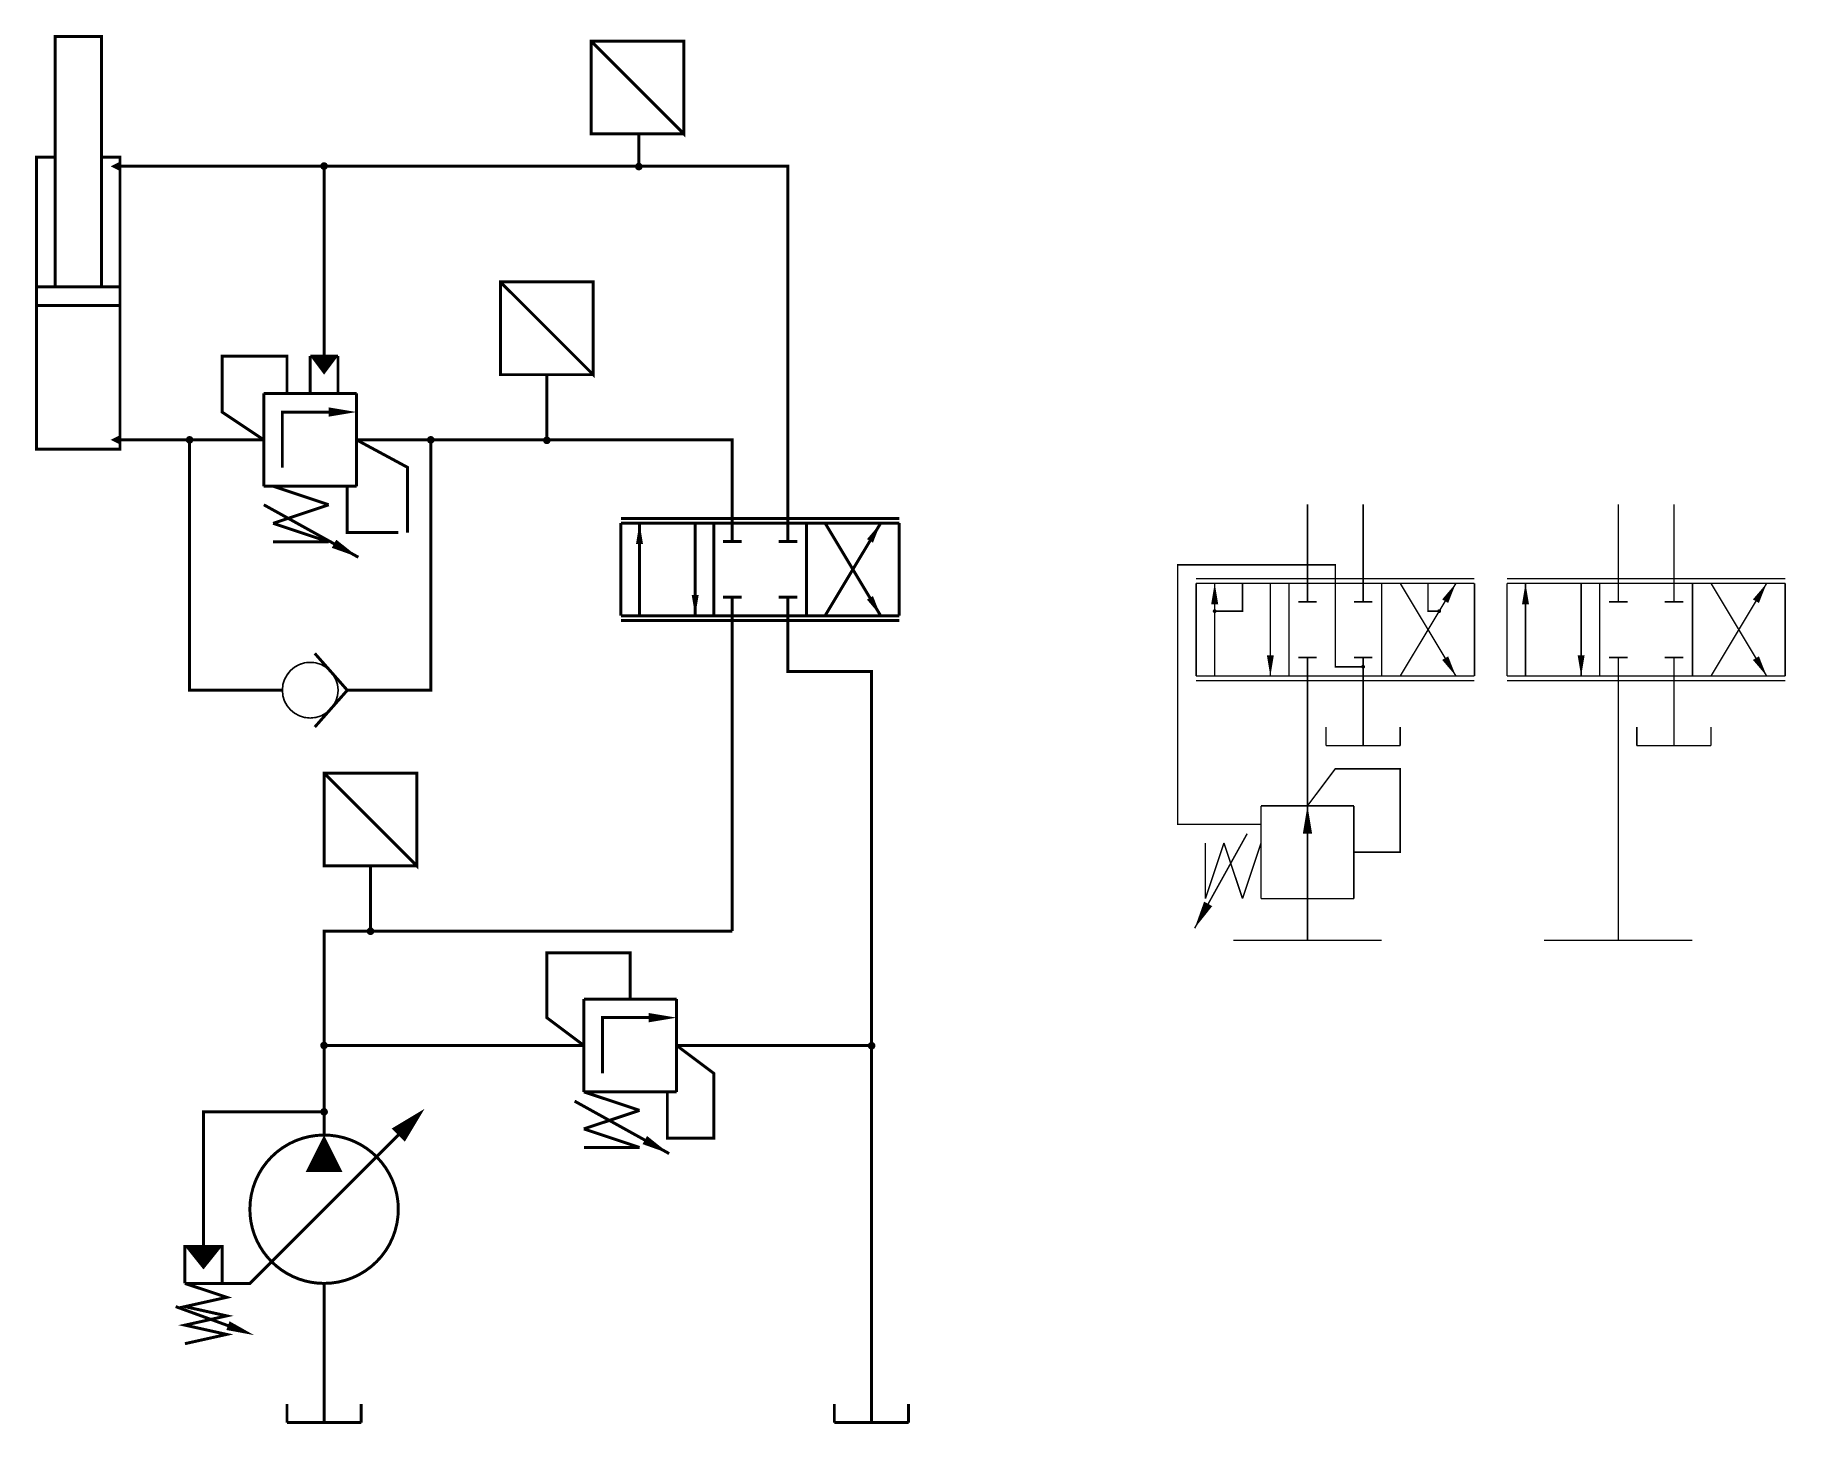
# Model space of a CAD drawing. Header units: millimetres. Extents: x 152.6 to 164.4, y 225.9 to 235.3.
import ezdxf
from ezdxf.lldxf.tags import DXFTag

# ---------------------------------------------------------------- set-up
doc = ezdxf.new("R2010")
doc.units = ezdxf.units.MM
doc.header["$LTSCALE"] = 0.5
tags = doc.linetypes.add('HIDDEN', pattern=[0.375, 0.25, -0.125]).pattern_tags.tags
tags[6:7] = [DXFTag(74, 4), DXFTag(75, 0), DXFTag(340, '0'), DXFTag(46, 1.0), DXFTag(50, 0.0), DXFTag(44, 0.0), DXFTag(45, 0.0)]
tags[4:5] = [DXFTag(74, 4), DXFTag(75, 0), DXFTag(340, '0'), DXFTag(46, 1.0), DXFTag(50, 0.0), DXFTag(44, 0.0), DXFTag(45, 0.0)]
tags = doc.linetypes.add('HIDDEN4', pattern=[0.09375, 0.0625, -0.03125]).pattern_tags.tags
tags[6:7] = [DXFTag(74, 4), DXFTag(75, 0), DXFTag(340, '0'), DXFTag(46, 1.0), DXFTag(50, 0.0), DXFTag(44, 0.0), DXFTag(45, 0.0)]
tags[4:5] = [DXFTag(74, 4), DXFTag(75, 0), DXFTag(340, '0'), DXFTag(46, 1.0), DXFTag(50, 0.0), DXFTag(44, 0.0), DXFTag(45, 0.0)]

msp = doc.modelspace()

# ---------------------------------------------------------------- linework, layer by layer
at = {"const_width": 0.02}
for points in [[(152.78125, 233.5917891854123), (153.09375, 233.5917891854123), (153.09375, 235.2792891854123), (152.78125, 235.2792891854123), (152.78125, 233.5917891854123)], [(157.0181428374801, 234.6226903863007), (156.3931428374801, 234.6226903863007), (156.3931428374801, 235.2476903863007), (157.0181428374801, 235.2476903863007), (157.0181428374801, 234.6226903863007), (156.3931428374801, 235.2476903863007)], [(156.7145201107166, 234.625), (156.7145201107166, 234.4042891854123)], [(152.78125, 234.4667891854123), (152.65625, 234.4667891854123), (152.65625, 233.0917891854123)], [(153.21875, 233.0917891854123), (153.21875, 233.0917891854123), (153.21875, 234.4667891854123), (153.09375, 234.4667891854123)], [(153.21875, 234.4042891854123), (157.71875, 234.4042891854123), (157.71875, 232)], [(152.65625, 233.5917891854123), (153.21875, 233.5917891854123), (153.21875, 233.4667891854123), (152.65625, 233.4667891854123), (152.65625, 233.5917891854123)], [(156.40625, 233), (155.78125, 233), (155.78125, 233.625), (156.40625, 233.625), (156.40625, 233), (155.78125, 233.625)], [(153.21875, 233.1230391854123), (153.21875, 232.4980391854123), (152.65625, 232.4980391854123), (152.65625, 233.0917891854123)], [(154.5, 233.125), (154.6875, 233.125)], [(154.5, 232.8730391854123), (154.5, 233.125)], [(154.6875, 233.125), (154.6875, 232.8730391854123)], [(156.09375, 233), (156.09375, 232.5605391854123)], [(154.8125, 232.8730391854123), (154.1875, 232.8730391854123)], [(154.1875, 232.8730391854123), (154.1875, 232.2480391854123)], [(154.8125, 232.2480391854123), (154.8125, 232.8730391854123)], [(154.625, 232.7480391854123), (154.3125, 232.7480391854123), (154.3125, 232.3730391854123)], [(153.6875, 232.5605391854123), (153.21875, 232.5605391854123)], [(154.1875, 232.5605391854123), (153.6875, 232.5605391854123)], [(154.3125, 230.8730391854123), (153.6875, 230.8730391854123), (153.6875, 232.5605391854123)], [(154.75, 230.8730391854123), (155.3125, 230.8730391854123), (155.3125, 232.5605391854123)], [(154.8125, 232.5605391854123), (155.3125, 232.5605391854123)], [(157.34375, 232), (157.34375, 232.5605391854123), (155.3125, 232.5605391854123)], [(154.1875, 232.2480391854123), (154.8125, 232.2480391854123)], [(154.25, 232.2480391854123), (154.625, 232.1230391854123)], [(154.1875, 232.1230391854123), (154.8247595264192, 231.769273308047)], [(154.625, 232.1230391854123), (154.25, 231.9980391854123)], [(156.59375, 232.03125), (158.46875, 232.03125)], [(154.25, 231.9980391854123), (154.625, 231.8730391854123)], [(157.21875, 232), (156.59375, 232)], [(156.59375, 232), (156.59375, 231.375)], [(156.71875, 232), (156.71875, 231.375)], [(157.09375, 231.375), (157.09375, 232)], [(157.21875, 231.375), (157.21875, 232)], [(157.84375, 232), (157.21875, 232)], [(157.21875, 232), (157.21875, 231.375)], [(157.34375, 232), (157.34375, 231.875)], [(157.71875, 232), (157.71875, 231.875)], [(157.84375, 231.375), (157.84375, 232)], [(158.46875, 232), (157.84375, 232)], [(157.84375, 232), (157.84375, 231.375)], [(157.84375, 231.375), (157.84375, 232)], [(157.96875, 232), (158.34375, 231.375)], [(157.96875, 231.375), (158.34375, 232)], [(158.46875, 231.375), (158.46875, 232)], [(154.625, 231.8730391854123), (154.25, 231.8730391854123)], [(157.28125, 231.875), (157.40625, 231.875)], [(157.65625, 231.875), (157.78125, 231.875)], [(156.71875, 231.75), (156.71875, 231.375)], [(157.28125, 231.5), (157.40625, 231.5)], [(157.34375, 231.375), (157.34375, 231.5)], [(157.65625, 231.5), (157.78125, 231.5)], [(157.71875, 231.375), (157.71875, 231.5)], [(156.59375, 231.375), (157.21875, 231.375)], [(156.59375, 231.34375), (158.46875, 231.34375)], [(157.21875, 231.375), (157.84375, 231.375)], [(157.34375, 231.375), (157.34375, 230.4375)], [(157.71875, 231.375), (157.71875, 231), (158.28125, 231), (158.28125, 229.25)], [(157.84375, 231.375), (158.46875, 231.375)], [(154.75, 230.8730391854123), (154.53125, 231.1210783708246)], [(154.75, 230.8730391854123), (154.53125, 230.625)], [(157.34375, 230.4375), (157.34375, 229.5625)], [(155.21875, 229.6894608145877), (154.59375, 229.6894608145877), (154.59375, 230.3144608145877), (155.21875, 230.3144608145877), (155.21875, 229.6894608145877), (154.59375, 230.3144608145877)], [(154.90625, 229.6894608145877), (154.90625, 229.25)], [(157.34375, 229.5625), (157.34375, 229.25)], [(157.34375, 229.25), (154.59375, 229.25), (154.59375, 228.4375), (154.59375, 228)], [(158.28125, 229.25), (158.28125, 225.9375)], [(156.96875, 228.7912658773653), (156.34375, 228.7912658773653)], [(156.34375, 228.7912658773653), (156.34375, 228.1662658773653)], [(156.96875, 228.1662658773653), (156.96875, 228.7912658773653)], [(156.78125, 228.6662658773653), (156.46875, 228.6662658773653), (156.46875, 228.2912658773653)], [(156.34375, 228.4787658773653), (154.59375, 228.4787658773653)], [(156.96875, 228.4787658773653), (158.28125, 228.4787658773653)], [(156.34375, 228.1662658773653), (156.71875, 228.0412658773653)], [(156.34375, 228.1662658773653), (156.96875, 228.1662658773653)], [(154.59375, 227.875), (154.59375, 228.03125)], [(156.28125, 228.1037658773653), (156.9185095264192, 227.75)], [(156.71875, 228.0412658773653), (156.34375, 227.9162658773653)], [(156.34375, 227.9162658773653), (156.71875, 227.7912658773653)], [(153.65625, 226.875), (154.09375, 226.875), (154.59375, 227.375), (155.09375, 227.875)], [(156.71875, 227.7912658773653), (156.34375, 227.7912658773653)], [(153.90625, 226.875), (153.90625, 227.125), (153.65625, 227.125), (153.65625, 226.875)], [(153.65625, 226.875), (153.9375, 226.78125), (153.65625, 226.71875), (153.9375, 226.65625), (153.65625, 226.59375), (153.9375, 226.53125), (153.65625, 226.46875)], [(154.59375, 226.875), (154.59375, 226.5625)], [(153.9461347327947, 226.5904924462529), (153.59375, 226.71875)], [(154.59375, 226.5625), (154.59375, 225.9375)], [(154.34375, 226.0625), (154.34375, 225.9375)], [(154.84375, 225.9375), (154.84375, 226.0625)], [(158.03125, 226.0625), (158.03125, 225.9375)], [(158.53125, 225.9375), (158.53125, 226.0625)], [(154.34375, 225.9375), (154.84375, 225.9375)], [(158.03125, 225.9375), (158.53125, 225.9375)]]:
    msp.add_lwpolyline(points, dxfattribs=at)
for points in [[(153.21875, 234.4042891854123, 0.0625, 0, 0), (153.15625, 234.4042891854123, 0, 0, 0)], [(154.59375, 233.125, 0.1875, 0, 0), (154.59375, 233, 0.1875, 0.1875, 0)], [(154.8125, 232.7480391854123, 0, 0.0625, 0), (154.625, 232.7480391854123, 0.0625, 0.0625, 0)], [(153.21875, 232.5605391854123, 0.0625, 0, 0), (153.15625, 232.5605391854123, 0, 0, 0)], [(156.71875, 232, 0, 0.046875, 0), (156.71875, 231.859375, 0.046875, 0.046875, 0)], [(158.34375, 232, 0, 0.046875, 0), (158.271399034393, 231.8794150573217, 0.046875, 0.046875, 0)], [(154.8247595264192, 231.769273308047, 0, 0.06249999999999999, 0), (154.660825865695, 231.8602788292068, 0.06249999999999999, 0.06249999999999999, 0)], [(157.09375, 231.375, 0, 0.046875, 0), (157.09375, 231.515625, 0.046875, 0.046875, 0)], [(158.34375, 231.375, 0, 0.046875, 0), (158.271399034393, 231.4955849426783, 0.046875, 0.046875, 0)], [(154.5000000000001, 230.6874897474966, 0.007525217107680474, 0.007525217107680474, 0.1989123673796612), (154.6325897710872, 230.7424102289129, 0.007525217107680474, 0.007525217107680474, 0.198912367379657), (154.6875102525034, 230.875, 0.007525217107680474, 0.007525217107680474, 0.1989123673796497), (154.6325897710872, 231.0075897710871, 0.007525217107680474, 0.007525217107680474, 0.1989123673796624), (154.5000000000001, 231.0625102525033, 0.007525217107680474, 0.007525217107680474, 0.1989123673796581), (154.3674102289129, 231.0075897710871, 0.007525217107680474, 0.007525217107680474, 0.1989123673796467), (154.3124897474967, 230.875, 0.007525217107680474, 0.007525217107680472, 0.1989123673796714), (154.3674102289129, 230.7424102289129, 0.007525217107680472, 0.007525217107680474, 0.19891236737967), (154.5000000000001, 230.6874897474966, 0.007525217107680474, 0.007525217107680474, 0)], [(156.96875, 228.6662658773653, 0, 0.0625, 0), (156.78125, 228.6662658773653, 0.0625, 0.0625, 0)], [(155.09375, 227.875, 0.125, 0, 0), (155.2705266952966, 228.0517766952966, 0, 0, 0)], [(154.59375, 227.625, 0.25, 0, 0), (154.59375, 227.875, 0, 0, 0)], [(156.9185095264192, 227.75, 0, 0.06249999999999999, 0), (156.754575865695, 227.8410055211598, 0.06249999999999999, 0.06249999999999999, 0)], [(153.78125, 227.125, 0.25, 0, 0), (153.78125, 226.96875, 0, 0, 0)], [(154.1223270991921, 226.5263636693793, 0, 0.06249999999999999, 0), (153.9461347327947, 226.5904924462529, 0.06249999999999999, 0.06249999999999999, 0)]]:
    msp.add_lwpolyline(points, format="xyseb")
for points in [[(154.5935687127232, 234.3902086463986, 1), (154.5935687127232, 234.4214586463986, 1)], [(156.7141460045166, 234.3869291104763, 1), (156.7141460045166, 234.4181791104763, 1)], [(153.6875, 232.5449141854123, 1), (153.6875, 232.5761641854123, 1)], [(155.3125, 232.5449141854123, 1), (155.3125, 232.5761641854123, 1)], [(156.0943875085819, 232.5417878320567, 1), (156.0943875085819, 232.5730378320567, 1)], [(154.9063061474233, 229.2330467050238, 1), (154.9063061474233, 229.2642967050238, 1)], [(154.5934525310615, 228.463148754683, 1), (154.5934525310615, 228.494398754683, 1)], [(158.2823245143879, 228.4612148087629, 1), (158.2823245143879, 228.4924648087629, 1)], [(154.578125, 228.03125, 1), (154.609375, 228.03125, 1)]]:
    msp.add_lwpolyline(points, format="xyb", close=True, dxfattribs=at)
at = {"color": 1, "linetype": 'HIDDEN', "const_width": 0.02}
for points in [[(154.59375, 233.125), (154.5935687127232, 234.3902086463986)], [(154.59375, 228.03125), (153.78125, 228.03125), (153.78125, 227.125)]]:
    msp.add_lwpolyline(points, dxfattribs=at)
at = {"color": 1, "linetype": 'HIDDEN4', "ltscale": 5, "const_width": 0.02, "flags": 128}
for points in [[(154.1875, 232.5605391854123), (153.90625, 232.7480391854123), (153.90625, 233.125), (154.34375, 233.125), (154.34375, 232.8730391854123)], [(155.15625, 231.9355391854123), (155.15625, 232.375), (154.8125, 232.5605391854123)], [(155.09375, 231.9355391854123), (154.75, 231.9355391854123), (154.75, 232.2480391854123)]]:
    msp.add_lwpolyline(points, dxfattribs=at)
at = {"linetype": 'HIDDEN', "lineweight": 35, "const_width": 0.01}
for points in [[(161.21875, 231.875), (161.21875, 232.125)], [(161.59375, 231.875), (161.59375, 232.125)], [(163.3125, 231.875), (163.3125, 232.125)], [(163.6875, 231.875), (163.6875, 232.125)], [(161.03125, 229.1875), (160.71875, 229.1875)], [(161.71875, 229.1875), (161.40625, 229.1875)], [(163.125, 229.1875), (162.8125, 229.1875)], [(163.8125, 229.1875), (163.5, 229.1875)]]:
    msp.add_lwpolyline(points, dxfattribs=at)
at = {"lineweight": 35, "const_width": 0.01}
for points in [[(161.21875, 231.875), (161.21875, 231.59375)], [(161.59375, 231.875), (161.59375, 231.59375)], [(163.3125, 231.875), (163.3125, 231.59375)], [(163.6875, 231.875), (163.6875, 231.59375)], [(160.46875, 231.625), (162.34375, 231.625)], [(161.09375, 231.59375), (160.46875, 231.59375)], [(160.46875, 231.59375), (160.46875, 230.96875)], [(160.59375, 231.59375), (160.59375, 230.96875)], [(160.96875, 230.96875), (160.96875, 231.59375)], [(161.09375, 230.96875), (161.09375, 231.59375)], [(161.71875, 231.59375), (161.09375, 231.59375)], [(161.09375, 231.59375), (161.09375, 230.96875)], [(161.21875, 231.59375), (161.21875, 231.46875)], [(161.59375, 231.59375), (161.59375, 231.46875)], [(161.71875, 230.96875), (161.71875, 231.59375)], [(162.34375, 231.59375), (161.71875, 231.59375)], [(161.71875, 231.59375), (161.71875, 230.96875)], [(161.71875, 230.96875), (161.71875, 231.59375)], [(161.84375, 231.59375), (162.21875, 230.96875)], [(161.84375, 230.96875), (162.21875, 231.59375)], [(162.34375, 230.96875), (162.34375, 231.59375)], [(162.5625, 231.625), (164.4375, 231.625)], [(163.1875, 231.59375), (162.5625, 231.59375)], [(162.5625, 231.59375), (162.5625, 230.96875)], [(162.6875, 231.59375), (162.6875, 230.96875)], [(163.0625, 230.96875), (163.0625, 231.59375)], [(163.1875, 230.96875), (163.1875, 231.59375)], [(163.8125, 231.59375), (163.1875, 231.59375)], [(163.1875, 231.59375), (163.1875, 230.96875)], [(163.3125, 231.59375), (163.3125, 231.46875)], [(163.6875, 231.59375), (163.6875, 231.46875)], [(163.8125, 230.96875), (163.8125, 231.59375)], [(164.4375, 231.59375), (163.8125, 231.59375)], [(163.8125, 231.59375), (163.8125, 230.96875)], [(163.8125, 230.96875), (163.8125, 231.59375)], [(163.9375, 231.59375), (164.3125, 230.96875)], [(163.9375, 230.96875), (164.3125, 231.59375)], [(164.4375, 230.96875), (164.4375, 231.59375)], [(161.15625, 231.46875), (161.28125, 231.46875)], [(161.53125, 231.46875), (161.65625, 231.46875)], [(163.25, 231.46875), (163.375, 231.46875)], [(163.625, 231.46875), (163.75, 231.46875)], [(160.59375, 231.34375), (160.59375, 230.96875)], [(162.6875, 231.34375), (162.6875, 230.96875)], [(161.15625, 231.09375), (161.28125, 231.09375)], [(161.21875, 230.96875), (161.21875, 231.09375)], [(161.53125, 231.09375), (161.65625, 231.09375)], [(161.59375, 230.96875), (161.59375, 231.09375)], [(163.25, 231.09375), (163.375, 231.09375)], [(163.3125, 230.96875), (163.3125, 231.09375)], [(163.625, 231.09375), (163.75, 231.09375)], [(163.6875, 230.96875), (163.6875, 231.09375)], [(160.46875, 230.96875), (161.09375, 230.96875)], [(161.09375, 230.96875), (161.71875, 230.96875)], [(161.21875, 230.96875), (161.21875, 230.03125)], [(161.59375, 230.96875), (161.59375, 230.5)], [(161.71875, 230.96875), (162.34375, 230.96875)], [(162.5625, 230.96875), (163.1875, 230.96875)], [(163.1875, 230.96875), (163.8125, 230.96875)], [(163.6875, 230.96875), (163.6875, 230.5)], [(163.8125, 230.96875), (164.4375, 230.96875)], [(160.46875, 230.9375), (162.34375, 230.9375)], [(162.5625, 230.9375), (164.4375, 230.9375)], [(161.34375, 230.625), (161.34375, 230.5)], [(161.84375, 230.5), (161.84375, 230.625)], [(163.4375, 230.625), (163.4375, 230.5)], [(163.9375, 230.5), (163.9375, 230.625)], [(161.34375, 230.5), (161.84375, 230.5)], [(163.4375, 230.5), (163.9375, 230.5)], [(161.53125, 230.09375), (160.90625, 230.09375)], [(160.90625, 230.09375), (160.90625, 229.46875)], [(161.53125, 229.46875), (161.53125, 230.09375)], [(160.8125, 229.90625), (160.4587341226347, 229.2689904735808)], [(161.21875, 229.90625), (161.21875, 229.46875)], [(160.53125, 229.46875), (160.53125, 229.84375)], [(160.65625, 229.84375), (160.53125, 229.46875)], [(160.78125, 229.46875), (160.65625, 229.84375)], [(160.90625, 229.84375), (160.78125, 229.46875)], [(160.90625, 229.46875), (161.53125, 229.46875)], [(161.21875, 229.46875), (161.21875, 229.1875)], [(161.03125, 229.1875), (161.40625, 229.1875)], [(163.125, 229.1875), (163.5, 229.1875)]]:
    msp.add_lwpolyline(points, dxfattribs=at)
at = {"color": 1, "linetype": 'HIDDEN', "lineweight": 35, "const_width": 0.01}
for points in [[(160.90625, 229.96875), (160.34375, 229.96875), (160.34375, 230.46875), (160.34375, 231.71875), (161.21875, 231.71875), (161.40625, 231.71875), (161.40625, 231.59375)], [(160.59375, 231.40625), (160.78125, 231.40625), (160.78125, 231.59375)], [(161.59375, 231.03125), (161.40625, 231.03125), (161.40625, 231.59375)], [(162.03125, 231.59375), (162.03125, 231.40625), (162.10625, 231.40625)]]:
    msp.add_lwpolyline(points, dxfattribs=at)
at = {"lineweight": 35}
for points in [[(160.59375, 231.59375, 0, 0.046875, 0), (160.59375, 231.453125, 0.046875, 0.046875, 0)], [(162.21875, 231.59375, 0, 0.046875, 0), (162.146399034393, 231.4731650573217, 0.046875, 0.046875, 0)], [(162.6875, 231.59375, 0, 0.046875, 0), (162.6875, 231.453125, 0.046875, 0.046875, 0)], [(164.3125, 231.59375, 0, 0.046875, 0), (164.240149034393, 231.4731650573217, 0.046875, 0.046875, 0)], [(160.96875, 230.96875, 0, 0.046875, 0), (160.96875, 231.109375, 0.046875, 0.046875, 0)], [(162.21875, 230.96875, 0, 0.046875, 0), (162.146399034393, 231.0893349426783, 0.046875, 0.046875, 0)], [(163.0625, 230.96875, 0, 0.046875, 0), (163.0625, 231.109375, 0.046875, 0.046875, 0)], [(164.3125, 230.96875, 0, 0.046875, 0), (164.240149034393, 231.0893349426783, 0.046875, 0.046875, 0)], [(161.21875, 230.09375, 0, 0.0625, 0), (161.21875, 229.90625, 0.0625, 0.0625, 0)], [(160.4587341226347, 229.2689904735808, 0, 0.06249999999999999, 0), (160.5497396437945, 229.432924134305, 0.06249999999999999, 0.06249999999999999, 0)]]:
    msp.add_lwpolyline(points, format="xyseb", dxfattribs=at)
at = {"lineweight": 35, "const_width": 0.01}
for points in [[(160.5859375, 231.40625, 1), (160.6015625, 231.40625, 1)], [(162.0984375, 231.40625, 1), (162.1140625, 231.40625, 1)], [(161.5859375, 231.03125, 1), (161.6015625, 231.03125, 1)]]:
    msp.add_lwpolyline(points, format="xyb", close=True, dxfattribs=at)
at = {"lineweight": 211, "const_width": 0.01}
msp.add_lwpolyline([(163.3125, 230.96875), (163.3125, 229.1875)], dxfattribs=at)
at = {"color": 1, "linetype": 'HIDDEN', "lineweight": 35, "const_width": 0.01, "flags": 128}
msp.add_lwpolyline([(161.21875, 230.09375), (161.40625, 230.34375), (161.84375, 230.34375), (161.84375, 229.78125), (161.53125, 229.78125)], dxfattribs=at)
at = {"linetype": 'HIDDEN4', "ltscale": 5, "const_width": 0.02, "flags": 128}
for points in [[(156.34375, 228.4787658773653), (156.09375, 228.6662658773653), (156.09375, 229.1037658773653), (156.65625, 229.1037658773653), (156.65625, 228.7912658773653)], [(156.96875, 228.4787658773653), (157.21875, 228.2912658773653), (157.21875, 227.8537658773653), (156.90625, 227.8537658773653), (156.90625, 228.1662658773653)]]:
    msp.add_lwpolyline(points, dxfattribs=at)
at = {"const_width": 0.02006614840312853}
msp.add_lwpolyline([(154.59375, 226.8750000000001, 0.1989123673796612), (154.9473033905933, 227.0214466094068, 0.198912367379657), (155.09375, 227.3750000000001, 0.1989123673796497), (154.9473033905933, 227.7285533905933, 0.1989123673796624), (154.59375, 227.8750000000001, 0.1989123673796581), (154.2401966094067, 227.7285533905933, 0.1989123673796467), (154.09375, 227.3750000000001, 0.1989123673796714), (154.2401966094068, 227.0214466094068, 0.19891236737967), (154.59375, 226.8750000000001)], format="xyb", dxfattribs=at)
for centre, radius in [((154.5, 230.8730391854123), 0.1875), ((154.59375, 227.375), 0.5)]:
    msp.add_circle(centre, radius)

doc.saveas('drawing.dxf')
